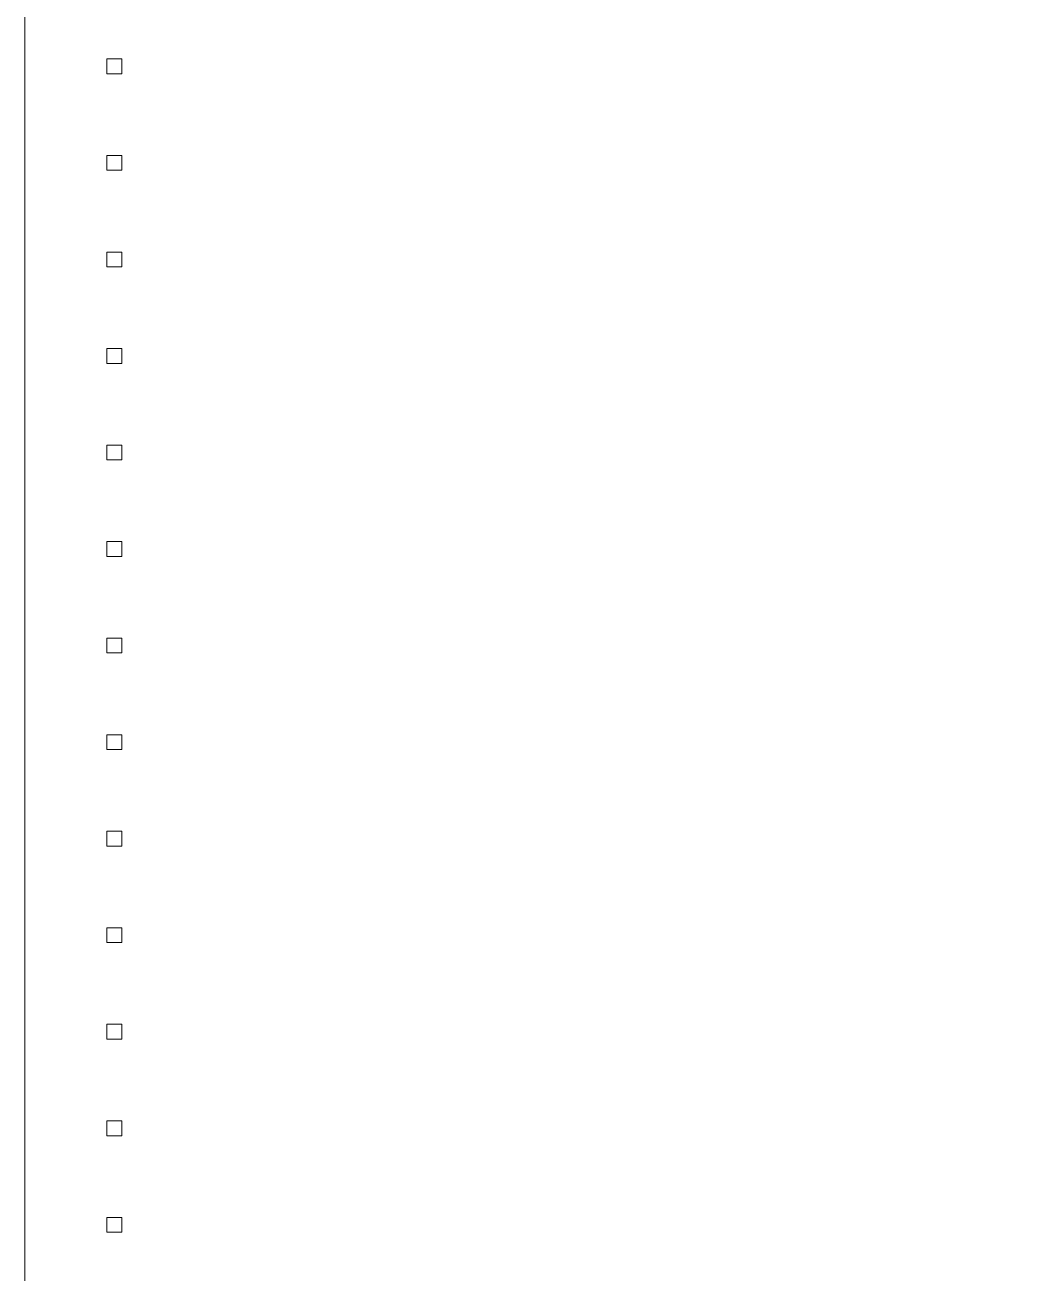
# Model space of a CAD drawing. Extents: x -34 to 186, y 96 to 243.
# Drawn here: x -33.55 to 0.21, y 170.68 to 212.57 of the extents above; entities that cross this region are included whole.
import ezdxf

# ---------------------------------------------------------------- set-up
doc = ezdxf.new("R2010")
doc.units = 0
doc.layers.add('LINING1', color=7, linetype='CONTINUOUS', lineweight=5, true_color=0xffffff)

# ---------------------------------------------------------------- blocks, each defined once
blk = doc.blocks.new('BLOCK_2')
at = {"layer": 'LINING1', "color": 1, "true_color": 0xff0000}
for points in [[(-30.299, 210.934), (-30.799, 210.934), (-30.799, 211.432), (-30.299, 211.432), (-30.299, 210.934)], [(-30.299, 207.694), (-30.799, 207.694), (-30.799, 208.192), (-30.299, 208.192), (-30.299, 207.694)], [(-30.299, 204.454), (-30.799, 204.454), (-30.799, 204.952), (-30.299, 204.952), (-30.299, 204.454)], [(-30.299, 201.214), (-30.799, 201.214), (-30.799, 201.712), (-30.299, 201.712), (-30.299, 201.214)], [(-30.299, 197.974), (-30.799, 197.974), (-30.799, 198.472), (-30.299, 198.472), (-30.299, 197.974)], [(-30.299, 194.734), (-30.799, 194.734), (-30.799, 195.232), (-30.299, 195.232), (-30.299, 194.734)], [(-30.299, 191.494), (-30.799, 191.494), (-30.799, 191.992), (-30.299, 191.992), (-30.299, 191.494)], [(-30.299, 188.254), (-30.799, 188.254), (-30.799, 188.752), (-30.299, 188.752), (-30.299, 188.254)], [(-30.299, 185.014), (-30.799, 185.014), (-30.799, 185.512), (-30.299, 185.512), (-30.299, 185.014)], [(-30.299, 181.774), (-30.799, 181.774), (-30.799, 182.273), (-30.299, 182.273), (-30.299, 181.774)], [(-30.299, 178.534), (-30.799, 178.534), (-30.799, 179.033), (-30.299, 179.033), (-30.299, 178.534)], [(-30.299, 175.294), (-30.799, 175.294), (-30.799, 175.793), (-30.299, 175.793), (-30.299, 175.294)], [(-30.299, 172.054), (-30.799, 172.054), (-30.799, 172.553), (-30.299, 172.553), (-30.299, 172.054)]]:
    blk.add_lwpolyline(points, dxfattribs=at)

msp = doc.modelspace()

# ---------------------------------------------------------------- linework, layer by layer
at = {"layer": 'LINING1', "color": 1, "true_color": 0xff0000}
msp.add_lwpolyline([(-33.549, 160.264), (-33.549, 243.343), (-25.347, 243.343), (-22.436, 240.433), (175.472, 240.433)], dxfattribs=at)

# ---------------------------------------------------------------- block references
at = {"layer": 'LINING1'}
msp.add_blockref('BLOCK_2', (0, 0), dxfattribs=at)

doc.saveas('drawing.dxf')
